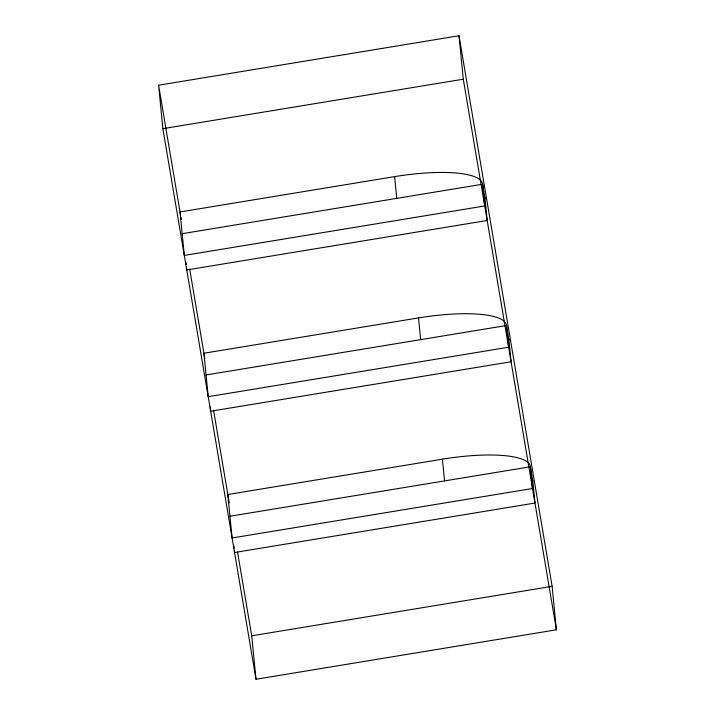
<?xml version="1.0" encoding="UTF-8"?>
<svg xmlns="http://www.w3.org/2000/svg" width="715" height="715" viewBox="0 0 715 715"><rect width="100%" height="100%" fill="white"/><g stroke="black" fill="none" stroke-linecap="round" stroke-linejoin="round"><path stroke-width="1.07" d="M158.596 85.21L459.012 35.75L552.132 586.327L556.404 629.79L255.988 679.25L162.868 128.673L158.596 85.21L180.573 215.152M162.868 128.673L463.284 79.204L459.012 35.75M394.617 176.623L180.028 211.953L184.3 255.416L484.716 205.956L482.589 184.22A87.007 21.781 -9.6 0 0 394.617 176.623L396.754 198.359M182.164 233.689L482.589 184.22L485.047 198.761L487.174 220.488L186.758 269.948L186.436 266.686M418.507 317.907L203.927 353.237L208.199 396.691L508.615 347.231L506.479 325.504A87.007 21.781 -9.6 0 0 418.507 317.907L420.643 339.634M206.063 374.964L506.479 325.504L508.937 340.036L511.073 361.763L210.657 411.223L210.228 406.88M442.406 459.182L227.826 494.512L232.089 537.975L532.514 488.506L530.378 466.779A87.007 21.781 -9.6 0 0 442.406 459.182L444.542 480.909M229.953 516.239L530.378 466.779L532.836 481.311L534.972 503.047L234.547 552.507L234.332 550.336M255.988 679.25L251.716 635.796L552.132 586.327M463.284 79.204L556.404 629.79M180.913 217.146L181.315 219.559M189.698 269.108L204.803 358.43M213.535 410.053L229.229 502.824M237.559 552.105L251.716 635.796M233.912 545.983L234.127 548.164M186.016 262.342L186.222 264.514M484.609 197.099A87.007 21.781 -9.6 0 1 485.047 198.761M508.097 337.578A87.007 21.781 -9.6 0 1 508.937 340.036M531.442 478.085A87.007 21.781 -9.6 0 1 531.987 478.862M532.398 479.649A87.007 21.781 -9.6 0 1 532.836 481.311"/></g></svg>
